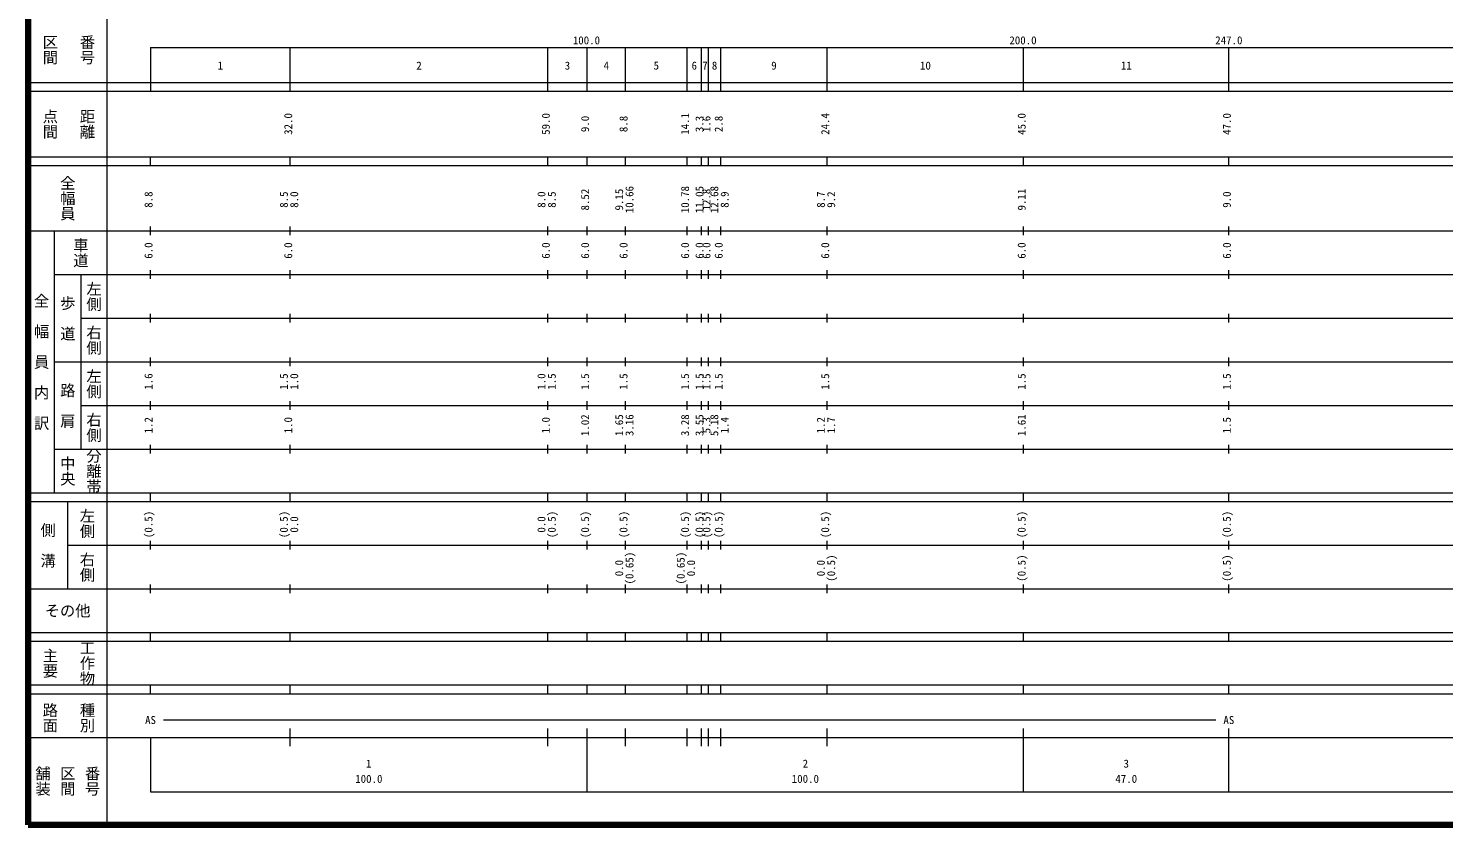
# Model space of a CAD drawing. Units: millimetres on the paper, enlarged 1000 times. Extents: x 40000 to 680000, y 20000 to 380000.
# Drawn here: x 40000 to 364214, y 20000 to 202409 of the extents above; entities that cross this region are included whole.
import ezdxf
from ezdxf.enums import TextEntityAlignment as Align

# ---------------------------------------------------------------- set-up
doc = ezdxf.new("R2010")
doc.units = ezdxf.units.MM
doc.header["$LTSCALE"] = 1000
doc.layers.add('M-TTL', color=2, linetype='Continuous', lineweight=140)
doc.layers.add('M-TTL-BAND', color=7, linetype='Continuous', lineweight=13)
doc.styles.add('@ＭＳ ゴシック', font='')
doc.styles.add('ＭＳ ゴシック', font='')
doc.styles.get('@ＭＳ ゴシック').set_extended_font_data('@MS Gothic')
doc.styles.get('ＭＳ ゴシック').set_extended_font_data('MS Gothic')

msp = doc.modelspace()

# ---------------------------------------------------------------- linework, layer by layer
at = {"layer": 'M-TTL'}
for p, q in [((40000, 380000), (40000, 20000)), ((40000, 20000), (680000, 20000))]:
    msp.add_line(p, q, dxfattribs=at)
at = {"layer": 'M-TTL-BAND'}
for p, q in [((58000, 370000), (58000, 20000)), ((68000, 198000), (579000, 198000)), ((68000, 198000), (68000, 188000)), ((100000, 188000), (100000, 198000)), ((159000, 188000), (159000, 198000)), ((168000, 188000), (168000, 198000)), ((176800, 188000), (176800, 198000)), ((190900, 188000), (190900, 198000)), ((194200, 188000), (194200, 198000)), ((195800, 188000), (195800, 198000)), ((198600, 188000), (198600, 198000)), ((223000, 188000), (223000, 198000)), ((268000, 188000), (268000, 198000)), ((315000, 188000), (315000, 198000)), ((40000, 190000), (579000, 190000)), ((40000, 188000), (579000, 188000)), ((40000, 173000), (579000, 173000)), ((68000, 171000), (68000, 173000)), ((100000, 171000), (100000, 173000)), ((159000, 171000), (159000, 173000)), ((168000, 171000), (168000, 173000)), ((176800, 171000), (176800, 173000)), ((190900, 171000), (190900, 173000)), ((194200, 171000), (194200, 173000)), ((195800, 171000), (195800, 173000)), ((198600, 171000), (198600, 173000)), ((223000, 171000), (223000, 173000)), ((268000, 171000), (268000, 173000)), ((315000, 171000), (315000, 173000)), ((40000, 171000), (579000, 171000)), ((40000, 156000), (579000, 156000)), ((46000, 96000), (46000, 156000)), ((68000, 155000), (68000, 157000)), ((100000, 155000), (100000, 157000)), ((159000, 155000), (159000, 157000)), ((168000, 155000), (168000, 157000)), ((176800, 155000), (176800, 157000)), ((190900, 155000), (190900, 157000)), ((194200, 155000), (194200, 157000)), ((195800, 155000), (195800, 157000)), ((198600, 155000), (198600, 157000)), ((223000, 155000), (223000, 157000)), ((268000, 155000), (268000, 157000)), ((315000, 155000), (315000, 157000)), ((46000, 146000), (579000, 146000)), ((52000, 146000), (52000, 106000)), ((68000, 145000), (68000, 147000)), ((100000, 145000), (100000, 147000)), ((159000, 145000), (159000, 147000)), ((168000, 145000), (168000, 147000)), ((176800, 145000), (176800, 147000)), ((190900, 145000), (190900, 147000)), ((194200, 145000), (194200, 147000)), ((195800, 145000), (195800, 147000)), ((198600, 145000), (198600, 147000)), ((223000, 145000), (223000, 147000)), ((268000, 145000), (268000, 147000)), ((315000, 145000), (315000, 147000)), ((68000, 135000), (68000, 137000)), ((100000, 135000), (100000, 137000)), ((159000, 135000), (159000, 137000)), ((168000, 135000), (168000, 137000)), ((176800, 135000), (176800, 137000)), ((190900, 135000), (190900, 137000)), ((194200, 135000), (194200, 137000)), ((195800, 135000), (195800, 137000)), ((198600, 135000), (198600, 137000)), ((223000, 135000), (223000, 137000)), ((268000, 135000), (268000, 137000)), ((315000, 135000), (315000, 137000)), ((52000, 136000), (579000, 136000)), ((68000, 125000), (68000, 127000)), ((100000, 125000), (100000, 127000)), ((159000, 125000), (159000, 127000)), ((168000, 125000), (168000, 127000)), ((176800, 125000), (176800, 127000)), ((190900, 125000), (190900, 127000)), ((194200, 125000), (194200, 127000)), ((195800, 125000), (195800, 127000)), ((198600, 125000), (198600, 127000)), ((223000, 125000), (223000, 127000)), ((268000, 125000), (268000, 127000)), ((315000, 125000), (315000, 127000)), ((46000, 126000), (579000, 126000)), ((68000, 115000), (68000, 117000)), ((100000, 115000), (100000, 117000)), ((159000, 115000), (159000, 117000)), ((168000, 115000), (168000, 117000)), ((176800, 115000), (176800, 117000)), ((190900, 115000), (190900, 117000)), ((194200, 115000), (194200, 117000)), ((195800, 115000), (195800, 117000)), ((198600, 115000), (198600, 117000)), ((223000, 115000), (223000, 117000)), ((268000, 115000), (268000, 117000)), ((315000, 115000), (315000, 117000)), ((52000, 116000), (579000, 116000)), ((68000, 105000), (68000, 107000)), ((100000, 105000), (100000, 107000)), ((159000, 105000), (159000, 107000)), ((168000, 105000), (168000, 107000)), ((176800, 105000), (176800, 107000)), ((190900, 105000), (190900, 107000)), ((194200, 105000), (194200, 107000)), ((195800, 105000), (195800, 107000)), ((198600, 105000), (198600, 107000)), ((223000, 105000), (223000, 107000)), ((268000, 105000), (268000, 107000)), ((315000, 105000), (315000, 107000)), ((46000, 106000), (579000, 106000)), ((40000, 96000), (579000, 96000)), ((68000, 94000), (68000, 96000)), ((100000, 94000), (100000, 96000)), ((159000, 94000), (159000, 96000)), ((168000, 94000), (168000, 96000)), ((176800, 94000), (176800, 96000)), ((190900, 94000), (190900, 96000)), ((194200, 94000), (194200, 96000)), ((195800, 94000), (195800, 96000)), ((198600, 94000), (198600, 96000)), ((223000, 94000), (223000, 96000)), ((268000, 94000), (268000, 96000)), ((315000, 94000), (315000, 96000)), ((40000, 94000), (579000, 94000)), ((49000, 94000), (49000, 74000)), ((68000, 83000), (68000, 85000)), ((100000, 83000), (100000, 85000)), ((159000, 83000), (159000, 85000)), ((168000, 83000), (168000, 85000)), ((176800, 83000), (176800, 85000)), ((190900, 83000), (190900, 85000)), ((194200, 83000), (194200, 85000)), ((195800, 83000), (195800, 85000)), ((198600, 83000), (198600, 85000)), ((223000, 83000), (223000, 85000)), ((268000, 83000), (268000, 85000)), ((315000, 83000), (315000, 85000)), ((49000, 84000), (579000, 84000)), ((68000, 73000), (68000, 75000)), ((100000, 73000), (100000, 75000)), ((159000, 73000), (159000, 75000)), ((168000, 73000), (168000, 75000)), ((176800, 73000), (176800, 75000)), ((190900, 73000), (190900, 75000)), ((194200, 73000), (194200, 75000)), ((195800, 73000), (195800, 75000)), ((198600, 73000), (198600, 75000)), ((223000, 73000), (223000, 75000)), ((268000, 73000), (268000, 75000)), ((315000, 73000), (315000, 75000)), ((40000, 74000), (579000, 74000)), ((40000, 64000), (579000, 64000)), ((40000, 62000), (579000, 62000)), ((68000, 62000), (68000, 64000)), ((100000, 62000), (100000, 64000)), ((159000, 62000), (159000, 64000)), ((168000, 62000), (168000, 64000)), ((176800, 62000), (176800, 64000)), ((190900, 62000), (190900, 64000)), ((194200, 62000), (194200, 64000)), ((195800, 62000), (195800, 64000)), ((198600, 62000), (198600, 64000)), ((223000, 62000), (223000, 64000)), ((268000, 62000), (268000, 64000)), ((315000, 62000), (315000, 64000)), ((40000, 52000), (579000, 52000)), ((68000, 50000), (68000, 52000)), ((100000, 50000), (100000, 52000)), ((159000, 50000), (159000, 52000)), ((168000, 50000), (168000, 52000)), ((176800, 50000), (176800, 52000)), ((190900, 50000), (190900, 52000)), ((194200, 50000), (194200, 52000)), ((195800, 50000), (195800, 52000)), ((198600, 50000), (198600, 52000)), ((223000, 50000), (223000, 52000)), ((268000, 50000), (268000, 52000)), ((315000, 50000), (315000, 52000)), ((40000, 50000), (579000, 50000)), ((71000, 44000), (312000, 44000)), ((40000, 40000), (579000, 40000)), ((68000, 40000), (68000, 27500)), ((100000, 38000), (100000, 42000)), ((159000, 38000), (159000, 42000)), ((168000, 27500), (168000, 42000)), ((176800, 38000), (176800, 42000)), ((190900, 38000), (190900, 42000)), ((194200, 38000), (194200, 42000)), ((195800, 38000), (195800, 42000)), ((198600, 38000), (198600, 42000)), ((223000, 38000), (223000, 42000)), ((268000, 27500), (268000, 42000)), ((315000, 27500), (315000, 42000)), ((68000, 27500), (579000, 27500))]:
    msp.add_line(p, q, dxfattribs=at)

# ---------------------------------------------------------------- texts
at = {"layer": 'M-TTL-BAND', "style": '@ＭＳ ゴシック'}
for s, p in [('区間', (45000, 197500)), ('番号', (53500, 197500)), ('点間', (45000, 180500)), ('距離', (53500, 180500)), ('全幅員', (49000, 163500)), ('車道', (52000, 151000)), ('左側', (55000, 141000)), ('全\u3000幅\u3000員\u3000内\u3000訳', (43000, 126000)), ('歩\u3000道', (49000, 136000)), ('右側', (55000, 131000)), ('左側', (55000, 121000)), ('路\u3000肩', (49000, 116000)), ('右側', (55000, 111000)), ('中央', (49000, 101000)), ('分離帯', (55000, 101000)), ('左側', (53500, 89000)), ('側\u3000溝', (44500, 84000)), ('右側', (53500, 79000)), ('工作物', (53500, 57000)), ('主要', (45000, 57000)), ('路面', (45000, 44500)), ('種別', (53500, 44500)), ('舗装', (43333, 30000)), ('区間', (49000, 30000)), ('番号', (54667, 30000))]:
    msp.add_text(s, height=2566, rotation=270, dxfattribs=at).set_placement(p, align=Align.MIDDLE_CENTER)
at = {"layer": 'M-TTL-BAND', "style": 'ＭＳ ゴシック'}
for s, p in [('100.0', (167844, 198195)), ('200.0', (267844, 198195)), ('247.0', (315000, 198195)), ('1', (84000, 192405)), ('2', (129500, 192405)), ('3', (163500, 192405)), ('4', (172400, 192405)), ('5', (183850, 192405)), ('6', (192550, 192405)), ('7', (195000, 192405)), ('8', (197200, 192405)), ('9', (210800, 192405)), ('10', (245500, 192405)), ('11', (291500, 192405)), ('AS', (68000, 42500)), ('AS', (315000, 42500)), ('1', (118000, 32523)), ('2', (218000, 32523)), ('3', (291500, 32523)), ('100.0', (118000, 29033)), ('100.0', (218000, 29033)), ('47.0', (291500, 29033))]:
    msp.add_text(s, height=1833, dxfattribs=at).set_placement(p, align=Align.BOTTOM_CENTER)
for s, p in [('32.0', (101000, 180500)), ('59.0', (160000, 180500)), ('9.0', (169000, 180500)), ('8.8', (177800, 180500)), ('14.1', (191900, 180500)), ('3.3', (195200, 180500)), ('1.6', (196800, 180500)), ('2.8', (199600, 180500)), ('24.4', (224000, 180500)), ('45.0', (269000, 180500)), ('47.0', (316000, 180500)), ('8.52', (169000, 163174)), ('9.15', (176800, 163174)), ('10.66', (179170, 163174)), ('10.78', (191900, 163174)), ('11.05', (195200, 163174)), ('12.8', (196800, 163174)), ('12.68', (198600, 163174)), ('9.11', (269000, 163174)), ('8.8', (69000, 163174)), ('8.5', (100000, 163174)), ('8.0', (102370, 163174)), ('8.0', (159000, 163174)), ('8.5', (161370, 163174)), ('8.9', (200970, 163174)), ('8.7', (223000, 163174)), ('9.2', (225370, 163174)), ('9.0', (316000, 163174)), ('6.0', (69000, 151500)), ('6.0', (101000, 151500)), ('6.0', (160000, 151500)), ('6.0', (169000, 151500)), ('6.0', (177800, 151500)), ('6.0', (191900, 151500)), ('6.0', (195200, 151500)), ('6.0', (196800, 151500)), ('6.0', (199600, 151500)), ('6.0', (224000, 151500)), ('6.0', (269000, 151500)), ('6.0', (316000, 151500)), ('1.6', (69000, 121500)), ('1.5', (100000, 121500)), ('1.0', (102370, 121500)), ('1.0', (159000, 121500)), ('1.5', (161370, 121500)), ('1.5', (169000, 121500)), ('1.5', (177800, 121500)), ('1.5', (191900, 121500)), ('1.5', (195200, 121500)), ('1.5', (196800, 121500)), ('1.5', (199600, 121500)), ('1.5', (224000, 121500)), ('1.5', (269000, 121500)), ('1.5', (316000, 121500)), ('1.02', (169000, 111500)), ('1.65', (176800, 111500)), ('3.16', (179170, 111500)), ('3.28', (191900, 111500)), ('3.55', (195200, 111500)), ('5.18', (198600, 111500)), ('1.61', (269000, 111500)), ('1.2', (69000, 111500)), ('1.0', (101000, 111500)), ('1.0', (160000, 111500)), ('5.3', (196800, 111500)), ('1.4', (200970, 111500)), ('1.2', (223000, 111500)), ('1.7', (225370, 111500)), ('1.5', (316000, 111500)), ('(0.5)', (69000, 88764)), ('(0.5)', (100000, 88764)), ('(0.5)', (161370, 88764)), ('(0.5)', (169000, 88764)), ('(0.5)', (177800, 88764)), ('(0.5)', (191900, 88764)), ('(0.5)', (195200, 88764)), ('(0.5)', (196800, 88764)), ('(0.5)', (199600, 88764)), ('(0.5)', (224000, 88764)), ('(0.5)', (269000, 88764)), ('(0.5)', (316000, 88764)), ('0.0', (102370, 88764)), ('0.0', (159000, 88764)), ('(0.65)', (179170, 78764)), ('(0.65)', (190900, 78764)), ('(0.5)', (225370, 78764)), ('(0.5)', (269000, 78764)), ('(0.5)', (316000, 78764)), ('0.0', (176800, 78764)), ('0.0', (193270, 78764)), ('0.0', (223000, 78764))]:
    msp.add_text(s, height=1833, rotation=90, dxfattribs=at).set_placement(p, align=Align.BOTTOM_CENTER)
msp.add_text('その他', height=2566, dxfattribs=at).set_placement((49000, 69000), align=Align.MIDDLE_CENTER)

doc.saveas('drawing.dxf')
